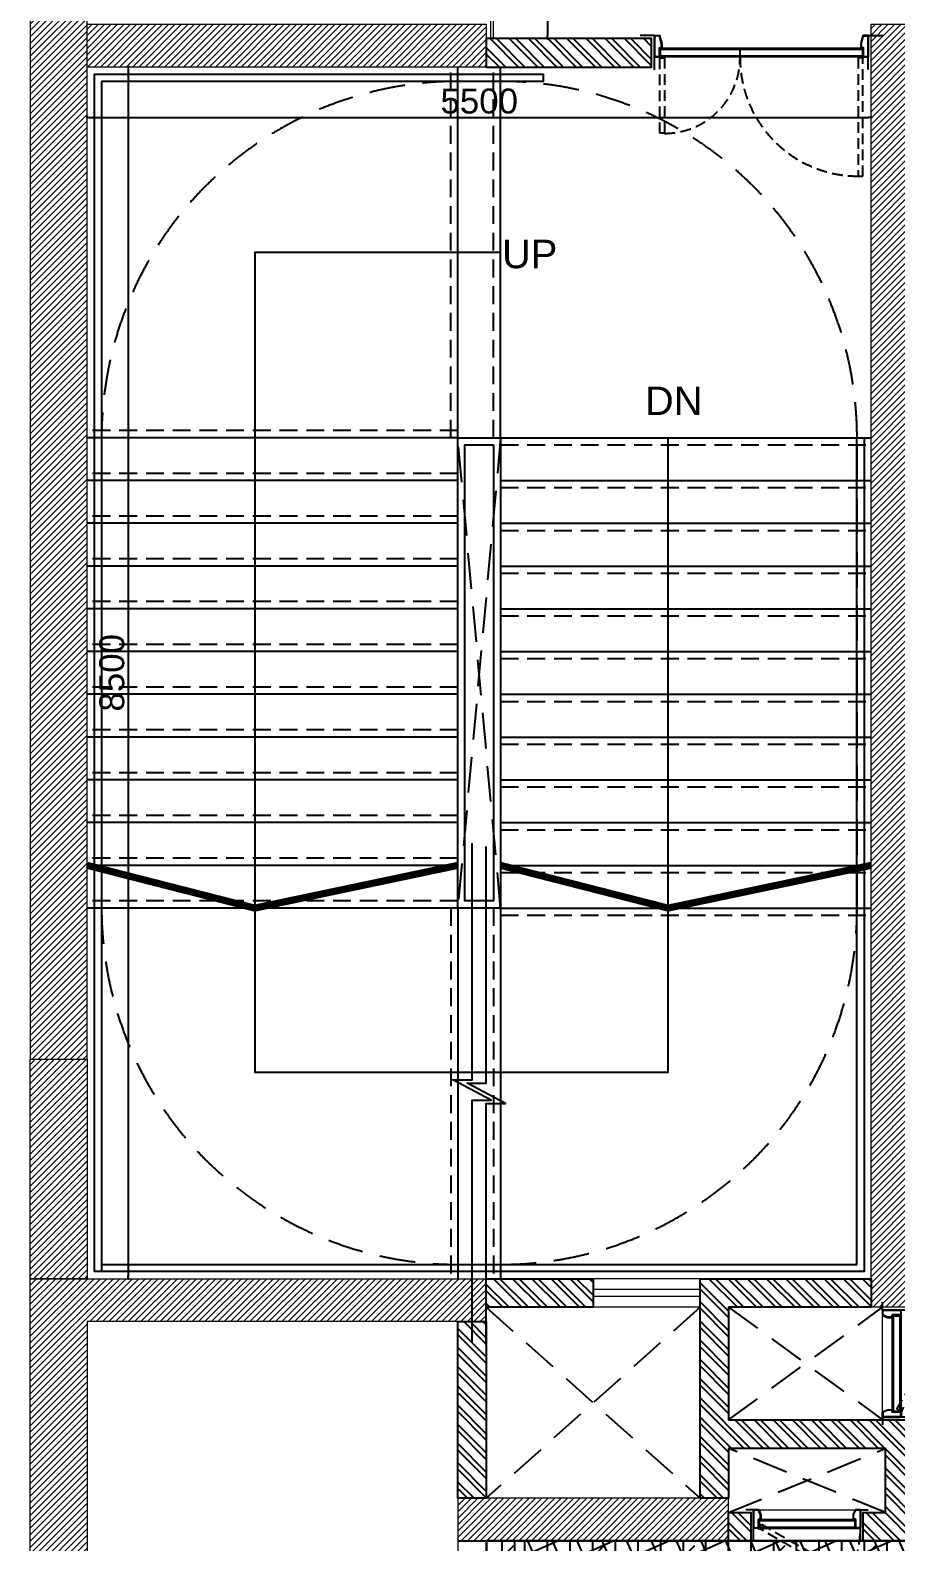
# Model space of a CAD drawing. Header units: millimetres. Extents: x 263321 to 2483465, y 33647 to 614421.
# Drawn here: x 2336197 to 2342269, y 394776 to 405380 of the extents above; entities that cross this region are included whole.
import ezdxf

# ---------------------------------------------------------------- set-up
doc = ezdxf.new("R2010")
doc.units = ezdxf.units.MM
doc.header["$PDMODE"] = 3
doc.linetypes.add('HIDDEN', pattern=[0.375, 0.25, -0.125])
for name, color, linetype, lineweight in [('A-PLAN-COLUMN', 3, 'Continuous', 0), ('A-PLAN-RCC-HATCH', 8, 'Continuous', 13), ('A-PLAN-THIN', 251, 'Continuous', 15), ('TOA-FL-CPT-3', 8, 'Continuous', 5)]:
    doc.layers.add(name, color=color, linetype=linetype, lineweight=lineweight)
for name, color, linetype in [('A-PLAN-DOOR', 7, 'Continuous'), ('A-PLAN-HIDDEN', 1, 'HIDDEN'), ('A-PLAN-RAILING', 2, 'Continuous'), ('A-PLAN-STAIRS', 1, 'Continuous'), ('A-PLAN-TEXT', 4, 'Continuous'), ('A-PLAN-THIN -1', 250, 'HIDDEN'), ('A-PLAN-WALL', 6, 'Continuous'), ('A-PLAN-WALL HATCH', 8, 'Continuous'), ('CEILING TOA', 250, 'Continuous'), ('DIMENSIONS', 1, 'Continuous'), ('FLOORING TOA', 7, 'Continuous')]:
    doc.layers.add(name, color=color, linetype=linetype)
doc.styles.get("Standard").update_dxf_attribs({"font": 'arial.ttf'})
doc.dimstyles.new('RSP 300', dxfattribs={"dimtxt": 400, "dimasz": 50, "dimexe": 0, "dimexo": 0, "dimgap": 25, "dimtad": 1, "dimdsep": 46, "dimtxsty": 'Standard', "dimblk": 'DOT', "dimcen": 2.5, "dimclrd": 1, "dimclre": 1, "dimclrt": 4, "dimadec": 0, "dimazin": 0, "dimtfac": 1, "dimtmove": 0, "dimatfit": 3, "dimfxl": 1, "dimarcsym": 0})
pattern_1 = [(315, (30988.2, -300357.52), (67.35192, 67.35192), []), (315, (30988.2, -300402.42), (67.35192, 67.35192), [])]
pattern_2 = [(225, (30988.2, -300357.52), (22.4506403, -22.4506403), [])]

# ---------------------------------------------------------------- blocks, each defined once
blk = doc.blocks.new('A$C3F28102C')
at = {"layer": 'A-PLAN-DOOR'}
h = blk.add_hatch(dxfattribs=at)
h.set_pattern_fill('ANSI31', color=256, style=0)
h.set_pattern_definition([(315, (-1529.3283, 1000.1135), (-0.44194174, -0.44194174), [])])
h.paths.add_polyline_path([(1, -15), (0, -15), (0, 0), (1, 0)])
h.paths.add_polyline_path([(1, 0), (1, 0), (0, 0), (0, 1, 0.115729)])
h.paths.add_polyline_path([(5, -15), (4, -15), (4, 0), (5, 0)])
h.paths.add_polyline_path([(5, 0), (4, 0), (4, 0, 0.115729), (5, 1)])
at = {"layer": 'A-PLAN-DOOR', "color": 2}
for points in [[(1, 0), (1, -15), (0, -15), (0, 1)], [(4, 0), (4, -15), (5, -15), (5, 1)]]:
    blk.add_lwpolyline(points, dxfattribs=at)
for radius in [3.42, 2.42]:
    blk.add_circle((2, 3), radius, dxfattribs=at)
blk = doc.blocks.new('Door 1500 mm')
at = {"layer": 'A-PLAN-DOOR'}
for p, q in [((-749, 145), (-749, 150)), ((749, 145), (749, 150)), ((710, 60), (-710, 60)), ((-710, 60), (-710, 0)), ((710, 53), (-710, 53)), ((710, 6), (-710, 6)), ((710, 0), (-710, 0)), ((-150, 0), (-150, 53)), ((710, 60), (710, 0))]:
    blk.add_line(p, q, dxfattribs=at)
for points in [[(-750, -90), (-750, -90), (-750, 150), (-851, 150)], [(750, -89), (750, 150), (851, 150)]]:
    blk.add_lwpolyline(points, dxfattribs=at)
for points in [[(-750, 8), (-749, 8), (-749, 142), (-750, 142)], [(-748, 1), (-716, 1), (-716, 63), (-701, 63), (-701, 95), (-715, 148), (-748, 148), (-748, 140), (-749, 140), (-749, 142), (-749, 150), (-714, 150), (-699, 95), (-699, 62), (-714, 62), (-714, 0), (-749, 0), (-749, 10), (-748, 10)], [(748, 1), (716, 1), (716, 63), (701, 63), (701, 95), (715, 148), (748, 148), (748, 140), (749, 140), (749, 142), (749, 150), (714, 150), (699, 95), (699, 62), (714, 62), (714, 0), (749, 0), (749, 10), (748, 10)], [(750, 8), (749, 8), (749, 142), (750, 142)]]:
    blk.add_lwpolyline(points, close=True, dxfattribs=at)
at = {"layer": 'A-PLAN-DOOR', "linetype": 'HIDDEN', "ltscale": 300}
for points in [[(-712, -7), (-679, -7), (-679, -535), (-712, -535)], [(712, -7), (679, -7), (679, -836), (712, -836)]]:
    blk.add_lwpolyline(points, close=True, dxfattribs=at)
for centre, radius, start, end in [((-679, -7), 529, 270, 0.757), ((679, -7), 829, 179.517, 270)]:
    blk.add_arc(centre, radius, start, end, dxfattribs=at)
at = {"layer": 'A-PLAN-DOOR', "extrusion": (0, 0, -1), "yscale": 0.9981851179673188, "zscale": -0.9981851179673188, "rotation": 180}
for p, xscale in [((714, 0), 0.9981851179673188), ((-714, 0), -0.9981851179673188)]:
    blk.add_blockref('A$C3F28102C', p, dxfattribs=dict(at, xscale=xscale))
blk = doc.blocks.new('shaft door 750')
at = {"layer": 'A-PLAN-DOOR'}
for p, q in [((335, 60), (-335, 60)), ((-335, 0), (-335, 60)), ((335, 53), (-335, 53)), ((335, 6), (-335, 6)), ((335, 0), (-335, 0)), ((335, 0), (335, 60)), ((-374, -70), (-374, -65)), ((-374, -65), (-374, -70))]:
    blk.add_line(p, q, dxfattribs=at)
at = {"layer": 'A-PLAN-DOOR', "linetype": 'HIDDEN', "ltscale": 300}
blk.add_lwpolyline([(337, 60), (320, 31), (-295, 387), (-279, 415)], close=True, dxfattribs=at)
at = {"layer": 'A-PLAN-DOOR'}
for points in [[(-375, 150), (-375, 150), (-375, -70), (-430, -70)], [(375, 150), (375, 150), (375, -70), (430, -70)]]:
    blk.add_lwpolyline(points, dxfattribs=at)
for points in [[(-375, 52), (-374, 52), (-374, -62), (-375, -62)], [(-373, 58), (-341, 58), (-341, -3), (-326, -3), (-326, -35), (-340, -68), (-373, -68), (-373, -60), (-374, -60), (-374, -62), (-374, -70), (-339, -70), (-324, -35), (-324, -2), (-339, -2), (-339, 60), (-374, 60), (-374, 50), (-373, 50)], [(373, 58), (341, 58), (341, -3), (326, -3), (326, -35), (340, -68), (373, -68), (373, -60), (374, -60), (374, -62), (374, -70), (339, -70), (324, -35), (324, -2), (339, -2), (339, 60), (374, 60), (374, 50), (373, 50)], [(375, 52), (374, 52), (374, -62), (375, -62)]]:
    blk.add_lwpolyline(points, close=True, dxfattribs=at)
at = {"layer": 'A-PLAN-DOOR', "linetype": 'HIDDEN', "ltscale": 300}
blk.add_arc((338, 60), 712, 152.6807, 180, dxfattribs=at)
at = {"layer": 'A-PLAN-THIN'}
for p, q in [((395, 150), (-395, 150)), ((375, -70), (-375, -70))]:
    blk.add_line(p, q, dxfattribs=at)
at = {"layer": 'A-PLAN-DOOR', "xscale": -0.9973404255317604, "yscale": 0.9973404255317604, "zscale": 0.9973404255317604}
blk.add_blockref('A$C3F28102C', (339, 60), dxfattribs=at)
blk = doc.blocks.new('Block-7 Staircase 2600')
at = {"layer": 'A-PLAN-RCC-HATCH'}
h = blk.add_hatch(dxfattribs=at)
h.set_pattern_fill('ANSI31', color=256, scale=10, angle=180, style=0)
h.set_pattern_definition(pattern_2)
h.paths.add_polyline_path([(-4712, -5378), (-4312, -5378), (-4312, 7042), (-4712, 7042)])
h = blk.add_hatch(dxfattribs=at)
h.set_pattern_fill('ANSI31', color=256, scale=10, angle=180, style=0)
h.set_pattern_definition([(225, (-169211.8, -303067.52), (22.4506403, -22.4506403), [])])
h.paths.add_polyline_path([(-4312, 1582), (-4312, 1882), (-1512, 1882), (-1512, 1582)])
h = blk.add_hatch(dxfattribs=at)
h.set_pattern_fill('ANSI31', color=256, scale=10, angle=180, style=0)
h.set_pattern_definition([(225, (-169211.8, -300167.52), (22.4506403, -22.4506403), [])])
h.paths.add_polyline_path([(1188, -7118), (1188, 1882), (1488, 1882), (1488, -7118)])
h = blk.add_hatch(dxfattribs=at)
h.set_pattern_fill('ANSI31', color=256, scale=10, angle=180, style=0)
h.set_pattern_definition([(225, (30988.2, -189026.094), (22.4506403, -22.4506403), [])])
h.paths.add_polyline_path([(-4712, -5378), (-4312, -5378), (-4312, -6918), (-4712, -6918)])
h = blk.add_hatch(dxfattribs=at)
h.set_pattern_fill('ANSI31', color=256, scale=10, angle=180, style=0)
h.set_pattern_definition(pattern_2)
h.paths.add_polyline_path([(-4712, -6918), (-1512, -6918), (-1512, -7218), (-4312, -7218), (-4312, -9758), (-4712, -9758)])
h = blk.add_hatch(dxfattribs=at)
h.set_pattern_fill('ANSI31', color=256, scale=10, angle=180, style=0)
h.set_pattern_definition([(225, (-169211.8, -314857.52), (22.4506403, -22.4506403), [])])
h.paths.add_polyline_path([(-1712, -8758), (188, -8758), (188, -8458), (-1712, -8458)])
at = {"layer": 'A-PLAN-WALL HATCH'}
h = blk.add_hatch(dxfattribs=at)
h.set_pattern_fill('ANSI32', color=256, scale=10, angle=270, style=0)
h.set_pattern_definition([(315, (-169211.8, -300167.52), (67.35192, 67.35192), []), (315, (-169211.8, -300212.42), (67.35192, 67.35192), [])])
h.paths.add_polyline_path([(-1512, 1782), (-1512, 1582), (-352, 1582), (-352, 1782)])
h = blk.add_hatch(dxfattribs=at)
h.set_pattern_fill('ANSI32', color=256, scale=10, angle=270, style=0)
h.set_pattern_definition([(315, (-169211.8, -300357.52), (67.35192, 67.35192), []), (315, (-169211.8, -300402.42), (67.35192, 67.35192), [])])
h.paths.add_polyline_path([(-1512, -6918), (-762, -6918), (-762, -7118), (-1512, -7118)])
h = blk.add_hatch(dxfattribs=at)
h.set_pattern_fill('ANSI32', color=256, scale=10, angle=270, style=0)
h.set_pattern_definition(pattern_1)
h.paths.add_polyline_path([(-12, -8458), (-12, -6918), (1188, -6918), (1188, -7118), (188, -7118), (188, -7908), (1488, -7908), (1488, -8758), (1133, -8758), (1133, -8558), (1288, -8558), (1288, -8108), (188, -8108), (188, -8458)])
h = blk.add_hatch(dxfattribs=at)
h.set_pattern_fill('ANSI32', color=256, scale=10, angle=270, style=0)
h.set_pattern_definition(pattern_1)
h.paths.add_polyline_path([(-1712, -7218), (-1512, -7218), (-1512, -8458), (-1712, -8458)])
h = blk.add_hatch(dxfattribs=at)
h.set_pattern_fill('ANSI32', color=256, scale=10, angle=270, style=0)
h.set_pattern_definition(pattern_1)
h.paths.add_polyline_path([(188, -8558), (343, -8558), (343, -8758), (188, -8758)])
at = {"layer": 'A-PLAN-COLUMN'}
blk.add_lwpolyline([(-4712, -5378), (-4312, -5378), (-4312, 7042), (-4712, 7042), (-4712, -5378)], dxfattribs=at)
at = {"layer": 'A-PLAN-COLUMN', "elevation": 0}
blk.add_lwpolyline([(-4312, 1582), (-4312, 1882), (-1512, 1882), (-1512, 1582)], close=True, dxfattribs=at)
at = {"layer": 'A-PLAN-COLUMN'}
for points in [[(1188, -7118), (1188, 1882), (1488, 1882), (1488, -7118)], [(-1712, -8758), (188, -8758), (188, -8458), (-1712, -8458)]]:
    blk.add_lwpolyline(points, close=True, dxfattribs=at)
at = {"layer": 'A-PLAN-COLUMN', "elevation": 0}
for points in [[(-4712, -5378), (-4312, -5378), (-4312, -6918), (-4712, -6918), (-4712, -5378)], [(-4712, -6918), (-1512, -6918), (-1512, -7218), (-4312, -7218), (-4312, -9758), (-4712, -9758), (-4712, -6918)]]:
    blk.add_lwpolyline(points, dxfattribs=at)
at = {"layer": 'A-PLAN-HIDDEN', "ltscale": 1000}
for p, q in [((-1412, -4318, 0), (-1712, -1018)), ((-1412, -1018), (-1712, -4318, 0)), ((-1512, -7118), (-12, -8458)), ((-12, -7118), (-1512, -8458)), ((188, -7118), (1268, -7908)), ((188, -7908), (1268, -7118)), ((188, -8558), (1288, -8108)), ((1288, -8558), (188, -8108))]:
    blk.add_line(p, q, dxfattribs=at)
at = {"layer": 'A-PLAN-RAILING', "elevation": 0}
for points in [[(-4212, 1482), (-4212, -6868), (-4262, -6868), (-4262, 1532), (-1112, 1532), (-1112, 1482), (-4212, 1482)], [(-4212, -6818), (1088, -6818), (1088, -1018), (1138, -1018), (1138, -6868), (-4212, -6868)], [(-1612, -7360), (-1612, -5665), (-1478, -5665), (-1746, -5523), (-1612, -5523), (-1612, -3862)], [(-1512, -7383), (-1512, -5688), (-1378, -5688), (-1646, -5546), (-1512, -5546), (-1512, -3885)]]:
    blk.add_lwpolyline(points, dxfattribs=at)
for points in [[(-1412, -1018), (-1412, -4318), (-1712, -4318), (-1712, -1018)], [(-1462, -1068), (-1462, -4268), (-1662, -4268), (-1662, -1068)]]:
    blk.add_lwpolyline(points, close=True, dxfattribs=at)
at = {"layer": 'A-PLAN-STAIRS', "ltscale": 1000}
for p, q in [((-1712, -1018), (-1712, 1582)), ((-1412, -1018), (-1412, 1582)), ((-1712, -1018), (-4312, -1018)), ((-1412, -1018), (1188, -1018)), ((-1712, -1318), (-4312, -1318)), ((-1412, -1318), (1188, -1318)), ((-1712, -1618), (-4312, -1618)), ((-1412, -1618), (1188, -1618)), ((-1712, -1918), (-4312, -1918)), ((-1412, -1918), (1188, -1918)), ((-1712, -2218), (-4312, -2218)), ((-1412, -2218), (1188, -2218)), ((-1712, -2518), (-4312, -2518)), ((-1412, -2518), (1188, -2518)), ((-1712, -2818), (-4312, -2818)), ((-1412, -2818), (1188, -2818)), ((-1712, -3118), (-4312, -3118)), ((-1412, -3118), (1188, -3118)), ((-1712, -3418), (-4312, -3418)), ((-1412, -3418), (1188, -3418)), ((-1712, -3718), (-4312, -3718)), ((-1412, -3718), (1188, -3718)), ((-1712, -4018), (-4312, -4018)), ((-1412, -4018), (1188, -4018)), ((-1712, -4318), (-4312, -4318)), ((-1712, -4318), (-1712, -6918)), ((-1412, -4318), (1188, -4318)), ((-1412, -4318), (-1412, -6918))]:
    blk.add_line(p, q, dxfattribs=at)
at = {"layer": 'A-PLAN-STAIRS', "ltscale": 1000, "elevation": 0}
for points in [[(-1412, 282), (-3137, 282), (-3137, -5468), (-1412, -5468)], [(-1412, -1018), (-1412, -4318), (-1712, -4318), (-1712, -1018), (-1412, -1018)], [(-1412, -5468), (-237, -5468), (-237, -1018)]]:
    blk.add_lwpolyline(points, dxfattribs=at)
at = {"layer": 'A-PLAN-STAIRS', "const_width": 50, "elevation": 0}
blk.add_lwpolyline([(-4312, -4018), (-3137, -4318), (-1712, -4018)], dxfattribs=at)
at = {"layer": 'A-PLAN-STAIRS', "const_width": 50}
blk.add_lwpolyline([(-1412, -4018), (-237, -4318), (1188, -4018)], dxfattribs=at)
at = {"layer": 'A-PLAN-THIN'}
for p, q in [((-12, -6918), (-762, -6918)), ((-12, -6993), (-762, -6993)), ((-12, -7043), (-762, -7043)), ((-12, -7118), (-762, -7118))]:
    blk.add_line(p, q, dxfattribs=at)
at = {"layer": 'A-PLAN-THIN', "elevation": 0}
blk.add_lwpolyline([(-1462, 1782), (-1462, 2452), (-1467, 2457), (-1482, 2457), (-1482, 1782), (-1462, 1782)], dxfattribs=at)
at = {"layer": 'A-PLAN-THIN -1', "linetype": 'HIDDEN', "ltscale": 500}
for p, q in [((-1762, -1018), (-1762, 1582)), ((-1462, -1018), (-1462, 1582)), ((-1712, -968), (-4312, -968)), ((-1412, -1068), (1188, -1068)), ((-1712, -1268), (-4312, -1268)), ((-1412, -1368), (1188, -1368)), ((-1712, -1568), (-4312, -1568)), ((-1412, -1668), (1188, -1668)), ((-1712, -1868), (-4312, -1868)), ((-1412, -1968), (1188, -1968)), ((-1712, -2168), (-4312, -2168)), ((-1412, -2268), (1188, -2268)), ((-1712, -2468), (-4312, -2468)), ((-1412, -2568), (1188, -2568)), ((-1712, -2768), (-4312, -2768)), ((-1412, -2868), (1188, -2868)), ((-1712, -3068), (-4312, -3068)), ((-1412, -3168), (1188, -3168)), ((-1712, -3368), (-4312, -3368)), ((-1412, -3468), (1188, -3468)), ((-1712, -3668), (-4312, -3668)), ((-1412, -3768), (1188, -3768)), ((-1712, -3968), (-4312, -3968)), ((-1412, -4068), (1188, -4068)), ((-1712, -4268), (-4312, -4268)), ((-1762, -4318), (-1762, -6918)), ((-1462, -4318), (-1462, -6918)), ((-1412, -4368), (1188, -4368))]:
    blk.add_line(p, q, dxfattribs=at)
at = {"layer": 'A-PLAN-THIN -1', "linetype": 'HIDDEN', "ltscale": 1000, "elevation": 0}
blk.add_lwpolyline([(1089, -1018, 0.414214), (-1411, 1482), (-1711, 1482, 0.414214), (-4211, -1018), (-4211, -4318, 0.414214), (-1711, -6818), (-1411, -6818, 0.414214), (1089, -4318), (1089, -1018)], format="xyb", dxfattribs=at)
at = {"layer": 'A-PLAN-WALL', "elevation": 0}
blk.add_lwpolyline([(-1512, 1782), (-1512, 1582), (-352, 1582), (-352, 1782)], close=True, dxfattribs=at)
at = {"layer": 'A-PLAN-WALL'}
for points in [[(-1512, -6918), (-762, -6918), (-762, -7118), (-1512, -7118), (-1512, -6918)], [(-12, -8458), (-12, -6918), (1188, -6918), (1188, -7118), (188, -7118), (188, -7908), (1488, -7908), (1488, -8758), (1133, -8758), (1133, -8558), (1288, -8558), (1288, -8108), (188, -8108), (188, -8458), (-12, -8458)], [(-1712, -7218), (-1512, -7218), (-1512, -8458), (-1712, -8458), (-1712, -7218)], [(188, -8558), (343, -8558), (343, -8758), (188, -8758), (188, -8558)]]:
    blk.add_lwpolyline(points, dxfattribs=at)
at = {"layer": 'A-PLAN-DOOR'}
blk.add_blockref('Door 1500 mm', (418, 1653), dxfattribs=at)
at = {"layer": 'A-PLAN-DOOR', "extrusion": (-4.04354e-14, 1.51461e-28, -1), "xscale": -1, "zscale": -1, "rotation": 90}
blk.add_blockref('shaft door 750', (-1338, -7513), dxfattribs=at)
at = {"layer": 'A-PLAN-DOOR', "extrusion": (1.58889e-28, 4.04354e-14, -1), "xscale": -1, "zscale": -1, "rotation": 180}
blk.add_blockref('shaft door 750', (-738, -8608), dxfattribs=at)
blk = doc.blocks.new('CHOREE')
blk.add_blockref('Block-7 Staircase 2600', (-58006, -693))
blk = doc.blocks.new('BIG CHOORE')
blk.add_blockref('CHOREE', (-2408, -1909))
blk = doc.blocks.new('_DOT')
at = {"color": 0, "linetype": 'ByBlock'}
blk.add_line((-0.5, 0), (-1, 0), dxfattribs=at)
at = {"color": 0, "linetype": 'ByBlock', "const_width": 0.5}
blk.add_lwpolyline([(-0.25, 0, 1), (0.25, 0, 1)], format="xyb", close=True, dxfattribs=at)
blk = doc.blocks.new('*D323')
at = {"layer": 'Defpoints', "color": 0, "transparency": 16777216}
for p in [(2339826, 408122), (2339826, 405322), (2339826, 405322)]:
    blk.add_point(p, dxfattribs=at)
at = {"layer": 'DIMENSIONS', "color": 1, "lineweight": -2, "transparency": 16777216}
for p, q in [((2339826, 408122), (2339826, 408122)), ((2339826, 408102), (2339826, 405342))]:
    blk.add_line(p, q, dxfattribs=at)
at = {"layer": 'DIMENSIONS', "color": 1, "lineweight": -2, "transparency": 16777216, "xscale": 20, "yscale": 20, "zscale": 20}
for p, rotation in [((2339826, 408122), 90), ((2339826, 405322), 270)]:
    blk.add_blockref('_DOT', p, dxfattribs=dict(at, rotation=rotation))
at = {"layer": 'DIMENSIONS', "color": 4, "transparency": 16777216, "insert": (2339712, 406722), "char_height": 175, "attachment_point": 5, "rotation": 90}
blk.add_mtext('2800', dxfattribs=at)
blk = doc.blocks.new('*D326')
at = {"layer": 'Defpoints', "color": 0, "transparency": 16777216}
for p in [(2336885, 405122), (2336885, 396622), (2336885, 396622)]:
    blk.add_point(p, dxfattribs=at)
at = {"layer": 'DIMENSIONS', "color": 1, "lineweight": -2, "transparency": 16777216}
for p, q in [((2336885, 405122), (2336885, 405122)), ((2336885, 405102), (2336885, 396642)), ((2336885, 396622), (2336885, 396622))]:
    blk.add_line(p, q, dxfattribs=at)
at = {"layer": 'DIMENSIONS', "color": 1, "lineweight": -2, "transparency": 16777216, "xscale": 20, "yscale": 20, "zscale": 20}
for p, rotation in [((2336885, 405122), 90), ((2336885, 396622), 270)]:
    blk.add_blockref('_DOT', p, dxfattribs=dict(at, rotation=rotation))
at = {"layer": 'DIMENSIONS', "color": 4, "transparency": 16777216, "insert": (2336770, 400872), "char_height": 175, "attachment_point": 5, "rotation": 90}
blk.add_mtext('8500', dxfattribs=at)
blk = doc.blocks.new('*D327')
at = {"layer": 'Defpoints', "color": 0, "transparency": 16777216}
for p in [(2336597, 404768, 0), (2342097, 404768, 0), (2342097, 404768)]:
    blk.add_point(p, dxfattribs=at)
at = {"layer": 'DIMENSIONS', "color": 1, "lineweight": -2, "transparency": 16777216}
blk.add_line((2336617, 404768), (2342077, 404768), dxfattribs=at)
at = {"layer": 'DIMENSIONS', "color": 1, "lineweight": -2, "transparency": 16777216, "xscale": 20, "yscale": 20, "zscale": 20, "rotation": 180}
blk.add_blockref('_DOT', (2336597, 404768), dxfattribs=at)
at = {"layer": 'DIMENSIONS', "color": 1, "lineweight": -2, "transparency": 16777216, "xscale": 20, "yscale": 20, "zscale": 20}
blk.add_blockref('_DOT', (2342097, 404768), dxfattribs=at)
at = {"layer": 'DIMENSIONS', "color": 4, "transparency": 16777216, "insert": (2339347, 404882), "char_height": 175, "attachment_point": 5}
blk.add_mtext('5500', dxfattribs=at)

msp = doc.modelspace()

# ---------------------------------------------------------------- hatches: boundary and pattern name
at = {"layer": 'CEILING TOA', "true_color": 0x939598}
h = msp.add_hatch(dxfattribs=at)
h.set_pattern_fill('NET', color=252, scale=50, angle=24)
h.set_pattern_definition([(24, (13069.08, -8478.74), (-64.569442, 145.025341), []), (114, (13069.08, -8478.74), (-145.025341, -64.569442), [])])
edge = h.paths.add_edge_path(flags=16)
edge.add_line((2341301.869, 393537.052), (2346052.157, 393537.052))
edge.add_arc((2346052.157, 393137.052), 400, 0, 90, ccw=False)
edge.add_line((2346452.157, 393137.052), (2346452.157, 391736.103))
edge.add_arc((2346052.157, 391736.103), 400, 270, 360, ccw=False)
edge.add_line((2346052.157, 391336.103), (2341301.869, 391336.103))
edge.add_arc((2341301.869, 391736.103), 400, 180, 270, ccw=False)
edge.add_line((2340901.869, 391736.103), (2340901.869, 393137.052))
edge.add_arc((2341301.869, 393137.052), 400, 90, 180, ccw=False)
h.paths.add_polyline_path([(2339596.796, 394782.052), (2347752.083, 394782.052), (2347752.083, 390091.103), (2340396.796, 390091.103), (2340396.796, 391682.052), (2339596.796, 391682.052)])
at = {"layer": 'TOA-FL-CPT-3', "lineweight": -3}
h = msp.add_hatch(dxfattribs=at)
h.set_pattern_fill('CORK', color=2, scale=50, angle=270)
h.set_pattern_definition([(270, (90021.14, 24146.98), (158.75, -3e-14), []), (45, (89941.76, 24067.6), (-317.50014, 317.50014), [224.5065, -224.5065]), (45, (89941.76, 24027.9), (-317.50014, 317.50014), [224.5065, -224.5065]), (45, (89941.76, 23988.23), (-317.50014, 317.50014), [224.5065, -224.5065])])
h.paths.add_polyline_path([(2339396.796, 394782.052), (2347752.692, 394782.052), (2347752.692, 390091.103), (2339396.796, 390091.103)])

# ---------------------------------------------------------------- linework, layer by layer
at = {"layer": 'A-PLAN-THIN', "elevation": 0}
msp.add_lwpolyline([(2406396.796, 376682.052), (2406396.796, 376883.206, 0.053376295), (2339396.796, 376904.685), (2339396.796, 394782.052), (2339196.796, 394782.052), (2339196.796, 376682.052, -0.053571902), (2406396.796, 376682.052)], format="xyb", dxfattribs=at)
at = {"layer": 'CEILING TOA'}
for points in [[(2347752.083, 394782.052), (2339396.796, 394782.052), (2339396.796, 390091.103), (2347752.083, 390091.103)], [(2339596.796, 394782.052), (2347752.083, 394782.052), (2347752.083, 390091.103), (2340396.796, 390091.103), (2340396.796, 391682.052), (2339596.796, 391682.052)]]:
    msp.add_lwpolyline(points, close=True, dxfattribs=at)
at = {"layer": 'CEILING TOA', "elevation": 0}
msp.add_lwpolyline([(2339396.796, 391682.052), (2339596.796, 391682.052), (2339596.796, 394782.052), (2339396.796, 394782.052)], close=True, dxfattribs=at)
at = {"layer": 'FLOORING TOA', "elevation": 0}
msp.add_lwpolyline([(2339396.796, 394782.052), (2347752.692, 394782.052), (2347752.692, 390091.103), (2339396.796, 390091.103)], close=True, dxfattribs=at)

# ---------------------------------------------------------------- block references
msp.add_blockref('BIG CHOORE', (2401322.534, 406141.239))

# ---------------------------------------------------------------- texts
at = {"layer": 'A-PLAN-TEXT', "char_height": 200, "width": 390.85112, "attachment_point": 2}
for s, insert in [('\\pxi0.00161,qc;UP', (2339700.806, 403910.243, 0)), ('\\pxi0.00161,qc;DN', (2340711.069, 402880.087, 0))]:
    msp.add_mtext(s, dxfattribs=dict(at, insert=insert))

# ---------------------------------------------------------------- dimensions: what is measured, and where the dimension line sits
at = {"layer": 'DIMENSIONS'}
for base, p1, p2, angle, picture, middle in [((2339826.494, 405322.052), (2339826.494, 408122.052), (2339826.494, 405322.052), 90, '*D323', (2339712.144, 406722.052)), ((2336884.687, 396622.052), (2336884.687, 405122.052), (2336884.687, 396622.052), 90, '*D326', (2336770.337, 400872.052)), ((2342096.796, 404767.662), (2336596.796, 404767.662, 0), (2342096.796, 404767.662, 0), 180, '*D327', (2339346.796, 404882.012))]:
    dim = msp.add_linear_dim(base=base, p1=p1, p2=p2, angle=angle, dimstyle='RSP 300', override={"dimtxt": 175, "dimasz": 20}, dxfattribs=at)
    dim.commit()
    dim.dimension.update_dxf_attribs({"geometry": picture, "text_midpoint": middle})

doc.saveas('drawing.dxf')
